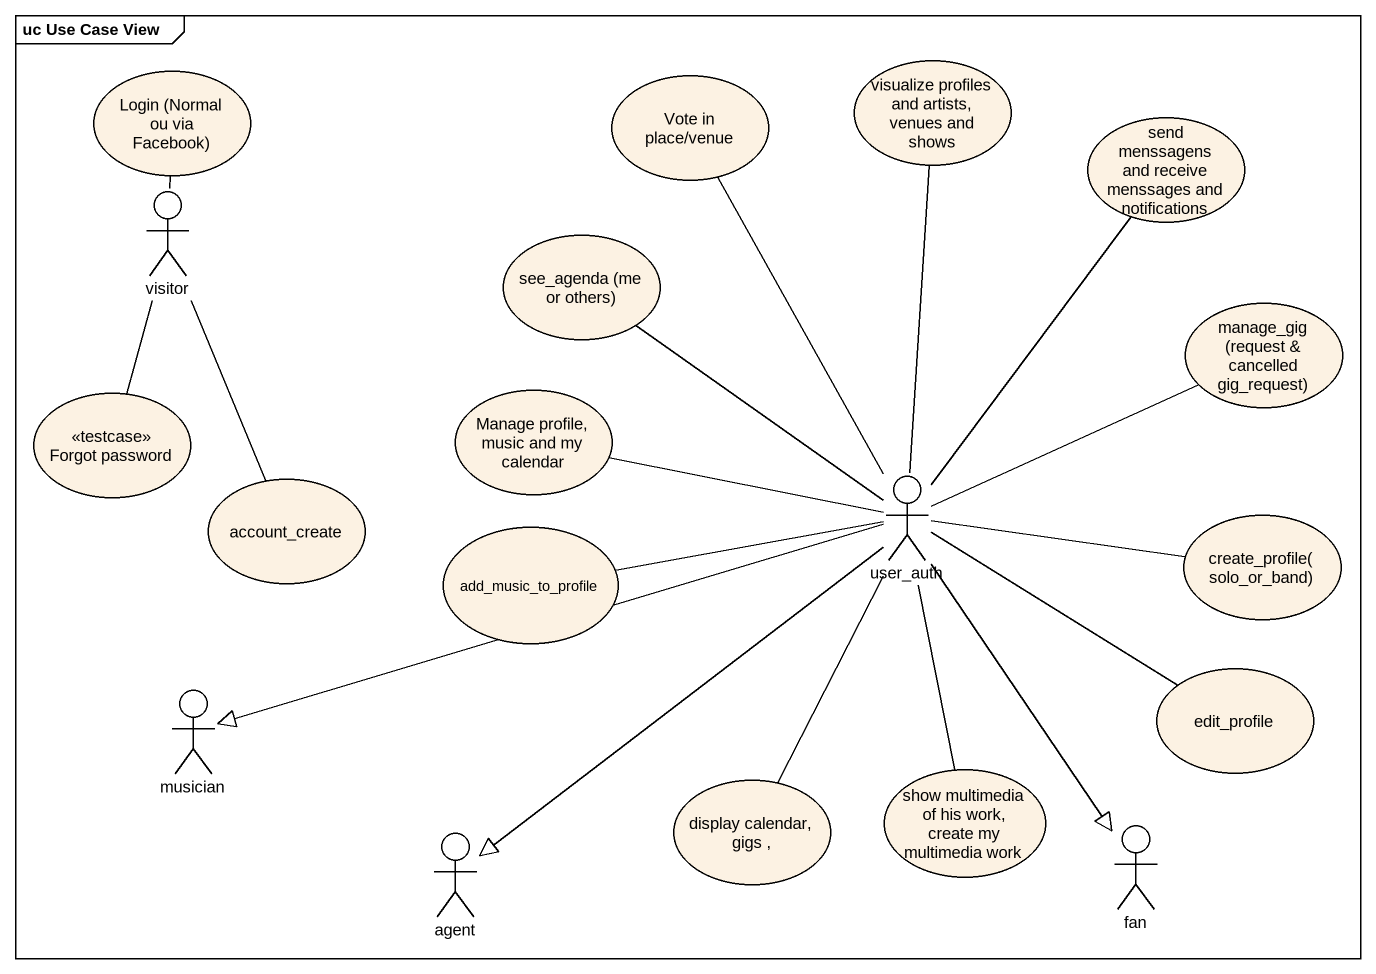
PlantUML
@startuml
mainframe uc Use Case View
usecase "Login (Normal ou via Facebook)" as Login_Normal_ou_via_Facebook
usecase "visualize profiles and artists, venues and shows" as visualize_profiles_and
usecase "Vote in place/venue" as Vote_in_place_venue
usecase "send menssagens and receive menssages and notifications" as send_menssagens_and_receive
actor visitor
usecase "see_agenda (me or others)" as see_agenda_me_or_others
usecase "manage_gig (request & cancelled gig_request)" as manage_gig_request
usecase "Forgot password" as Forgot_password <<testcase>>
usecase "Manage profile, music and my calendar" as Manage_profile_music_and_my
usecase account_create
actor user_auth
usecase add_music_to_profile
usecase "create_profile(solo_or_band)" as create_profile_solo_or_band
usecase edit_profile
actor musician
usecase "display calendar, gigs ," as display_calendar_gigs
usecase "show multimedia of his work, create my multimedia work" as show_multimedia_of_his_work
actor "agent" as agent_
actor fan
visualize_profiles_and -- user_auth
Vote_in_place_venue -- user_auth
visitor -up- Login_Normal_ou_via_Facebook
visitor -- account_create
see_agenda_me_or_others -- user_auth
Forgot_password -up- visitor
Manage_profile_music_and_my -right- user_auth
user_auth -up- send_menssagens_and_receive
user_auth -right- manage_gig_request
user_auth -right- create_profile_solo_or_band
user_auth -right- edit_profile
user_auth -left-|> musician
user_auth -- display_calendar_gigs
user_auth -- show_multimedia_of_his_work
user_auth --|> agent_
user_auth --|> fan
add_music_to_profile -right- user_auth
@enduml
